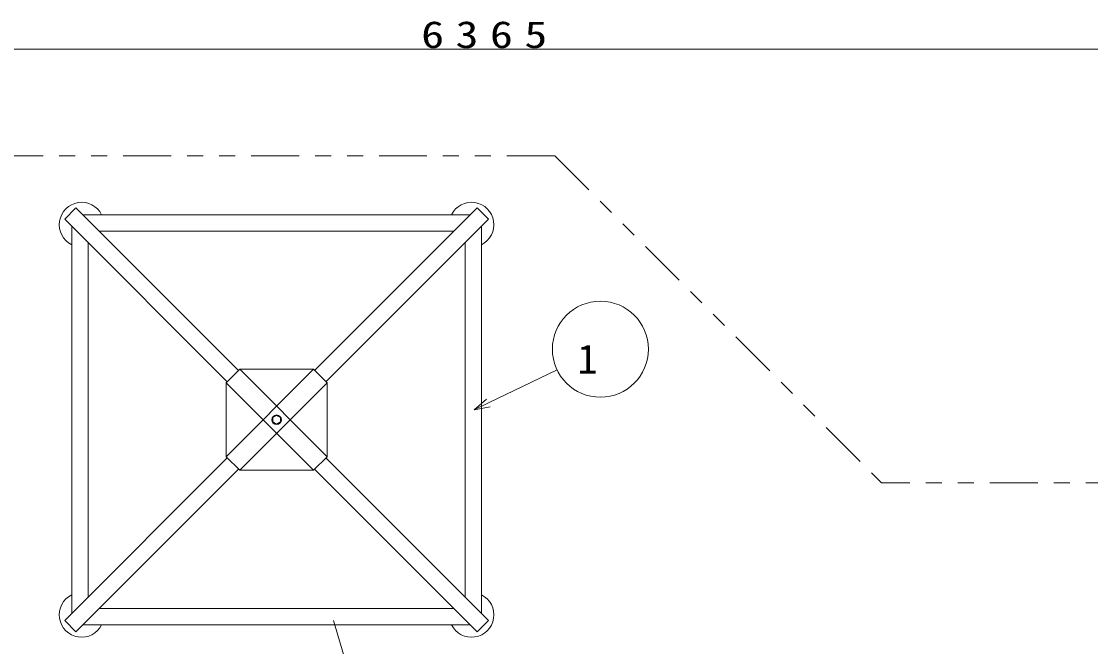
# Model space of a CAD drawing. Units: millimetres on the paper. Extents: x 0 to 420, y -594 to 297.
# Drawn here: x 117.5 to 184.4, y 197.9 to 236.9 of the extents above; entities that cross this region are included whole.
import ezdxf
from ezdxf.enums import TextEntityAlignment as Align

# ---------------------------------------------------------------- set-up
doc = ezdxf.new("R2010")
doc.units = ezdxf.units.MM
doc.linetypes.add('USER3', pattern=[8, 3, -1, 1, -1, 1, -1])
for name, color, linetype, lineweight in [('2D_DIMENSION', 7, 'Continuous', 13), ('2D_OUTLINE', 7, 'USER3', 13), ('AM_5', 7, 'Continuous', 13), ('NBTGRF00$0$2D_NBROOF', 7, 'Continuous', 13)]:
    doc.layers.add(name, color=color, linetype=linetype, lineweight=lineweight)
doc.styles.add('ＭＳ ゴシック', font='')
doc.styles.get('ＭＳ ゴシック').set_extended_font_data('MS Gothic')

msp = doc.modelspace()

# ---------------------------------------------------------------- linework, layer by layer
at = {"layer": '2D_DIMENSION'}
for p, q in [((84.143, 235.201), (210.477, 235.201)), ((147.837, 162.666), (137.012, 199.496))]:
    msp.add_line(p, q, dxfattribs=at)
at = {"layer": '2D_OUTLINE'}
for p, q in [((150.854, 228.525), (101.731, 228.525)), ((150.854, 228.525), (171.284, 208.095)), ((221.06, 208.095), (171.284, 208.095))]:
    msp.add_line(p, q, dxfattribs=at)
at = {"layer": 'AM_5'}
for p, q in [((150.994, 215.146), (146.698, 213.085)), ((146.582, 213.327), (145.797, 212.652)), ((146.698, 213.085), (145.797, 212.652)), ((145.797, 212.652), (146.814, 212.843))]:
    msp.add_line(p, q, dxfattribs=at)
msp.add_circle((153.698, 216.443), 3, dxfattribs=at)
at = {"layer": 'NBTGRF00$0$2D_NBROOF'}
for p, q in [((120.903, 225.284), (120.196, 224.578)), ((120.903, 225.284), (131.07, 215.117)), ((145.554, 224.844), (121.343, 224.844)), ((145.994, 225.284), (135.827, 215.117)), ((146.7, 224.578), (145.994, 225.284)), ((120.196, 224.578), (130.363, 214.411)), ((120.636, 224.138), (120.636, 199.927)), ((146.7, 224.578), (136.534, 214.411)), ((146.26, 199.927), (146.26, 224.138)), ((144.534, 223.824), (122.363, 223.824)), ((121.656, 223.118), (121.656, 200.947)), ((145.24, 200.947), (145.24, 223.118)), ((130.292, 214.34), (131.141, 215.188)), ((135.756, 215.188), (130.292, 209.725)), ((131.141, 215.188), (136.604, 209.725)), ((131.141, 215.188), (135.756, 215.188)), ((135.756, 215.188), (136.604, 214.34)), ((130.292, 209.725), (130.292, 214.34)), ((130.292, 214.34), (135.756, 208.876)), ((136.604, 214.34), (131.141, 208.876)), ((136.604, 214.34), (136.604, 209.725)), ((133.448, 212.309), (133.208, 212.171)), ((133.208, 211.894), (133.208, 212.171)), ((133.688, 212.171), (133.448, 212.309)), ((133.688, 211.894), (133.688, 212.171)), ((133.448, 211.755), (133.208, 211.894)), ((133.688, 211.894), (133.448, 211.755)), ((130.363, 209.654), (120.196, 199.487)), ((131.141, 208.876), (130.292, 209.725)), ((136.604, 209.725), (135.756, 208.876)), ((136.534, 209.654), (146.7, 199.487)), ((131.07, 208.947), (120.903, 198.78)), ((135.756, 208.876), (131.141, 208.876)), ((135.827, 208.947), (145.994, 198.78)), ((122.363, 200.24), (144.534, 200.24)), ((120.196, 199.487), (120.903, 198.78)), ((145.994, 198.78), (146.7, 199.487)), ((121.343, 199.22), (145.554, 199.22))]:
    msp.add_line(p, q, dxfattribs=at)
msp.add_circle((133.448, 212.032), 0.3, dxfattribs=at)
for centre, start, end in [((121.256, 224.224), 26.34542, 243.65458), ((145.64, 224.224), 296.34542, 153.65458), ((121.256, 199.84), 116.34542, 333.65458), ((145.64, 199.84), 206.34542, 63.65458)]:
    msp.add_arc(centre, 1.397, start, end, dxfattribs=at)

# ---------------------------------------------------------------- texts
at = {"layer": '2D_DIMENSION', "insert": (142.491, 235.234), "char_height": 1.686, "attachment_point": 7, "style": 'ＭＳ ゴシック'}
msp.add_mtext('\\T1.5;\\W1.25;6365', dxfattribs=at)
at = {"layer": 'AM_5', "style": 'ＭＳ ゴシック'}
msp.add_text('1', height=1.833, dxfattribs=at).set_placement((152.27, 214.36), align=Align.BOTTOM_LEFT)

doc.saveas('drawing.dxf')
